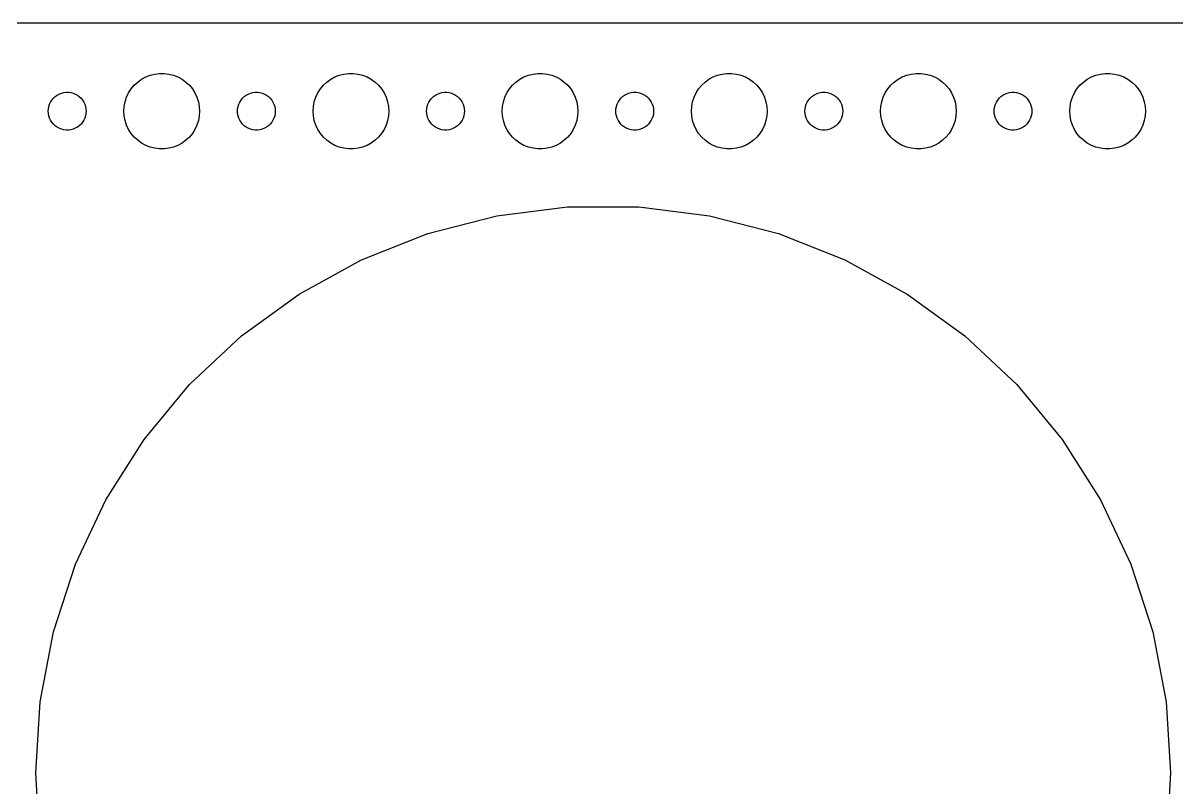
# Model space of a CAD drawing. Header units: metres. Extents: x -194 to 194, y -59 to 59.
# Drawn here: x -93.5 to -2, y -1.2 to 59.5 of the extents above; entities that cross this region are included whole.
import ezdxf

# ---------------------------------------------------------------- set-up
doc = ezdxf.new("R2010")
doc.units = ezdxf.units.M

msp = doc.modelspace()

# ---------------------------------------------------------------- linework, layer by layer
for p, q in [((189.814, 59.4901), (-189.814, 59.4901)), ((-84.4123, 54.8115), (-84.1075, 55.033)), ((-84.1075, 55.033), (-83.7773, 55.2145)), ((-83.7773, 55.2145), (-83.427, 55.3532)), ((-83.427, 55.3532), (-83.0621, 55.4469)), ((-83.0621, 55.4469), (-82.6884, 55.4941)), ((-82.6884, 55.4941), (-82.3116, 55.4941)), ((-82.3116, 55.4941), (-81.9379, 55.4469)), ((-81.9379, 55.4469), (-81.573, 55.3532)), ((-81.573, 55.3532), (-81.2227, 55.2145)), ((-81.2227, 55.2145), (-80.8925, 55.033)), ((-80.8925, 55.033), (-80.5877, 54.8115)), ((-69.4123, 54.8115), (-69.1075, 55.033)), ((-69.1075, 55.033), (-68.7773, 55.2145)), ((-68.7773, 55.2145), (-68.427, 55.3532)), ((-68.427, 55.3532), (-68.0621, 55.4469)), ((-68.0621, 55.4469), (-67.6884, 55.4941)), ((-67.6884, 55.4941), (-67.3116, 55.4941)), ((-67.3116, 55.4941), (-66.9379, 55.4469)), ((-66.9379, 55.4469), (-66.573, 55.3532)), ((-66.573, 55.3532), (-66.2227, 55.2145)), ((-66.2227, 55.2145), (-65.8925, 55.033)), ((-65.8925, 55.033), (-65.5877, 54.8115)), ((-54.4123, 54.8115), (-54.1075, 55.033)), ((-54.1075, 55.033), (-53.7773, 55.2145)), ((-53.7773, 55.2145), (-53.427, 55.3532)), ((-53.427, 55.3532), (-53.0621, 55.4469)), ((-53.0621, 55.4469), (-52.6884, 55.4941)), ((-52.6884, 55.4941), (-52.3116, 55.4941)), ((-52.3116, 55.4941), (-51.9379, 55.4469)), ((-51.9379, 55.4469), (-51.5729, 55.3532)), ((-51.5729, 55.3532), (-51.2227, 55.2145)), ((-51.2227, 55.2145), (-50.8925, 55.033)), ((-50.8925, 55.033), (-50.5877, 54.8115)), ((-39.4123, 54.8115), (-39.1075, 55.033)), ((-39.1075, 55.033), (-38.7773, 55.2145)), ((-38.7773, 55.2145), (-38.427, 55.3532)), ((-38.427, 55.3532), (-38.0621, 55.4469)), ((-38.0621, 55.4469), (-37.6884, 55.4941)), ((-37.6884, 55.4941), (-37.3116, 55.4941)), ((-37.3116, 55.4941), (-36.9379, 55.4469)), ((-36.9379, 55.4469), (-36.5729, 55.3532)), ((-36.5729, 55.3532), (-36.2227, 55.2145)), ((-36.2227, 55.2145), (-35.8925, 55.033)), ((-35.8925, 55.033), (-35.5877, 54.8115)), ((-24.4123, 54.8115), (-24.1075, 55.033)), ((-24.1075, 55.033), (-23.7773, 55.2145)), ((-23.7773, 55.2145), (-23.427, 55.3532)), ((-23.427, 55.3532), (-23.0621, 55.4469)), ((-23.0621, 55.4469), (-22.6884, 55.4941)), ((-22.6884, 55.4941), (-22.3116, 55.4941)), ((-22.3116, 55.4941), (-21.9379, 55.4469)), ((-21.9379, 55.4469), (-21.5729, 55.3532)), ((-21.5729, 55.3532), (-21.2227, 55.2145)), ((-21.2227, 55.2145), (-20.8925, 55.033)), ((-20.8925, 55.033), (-20.5877, 54.8115)), ((-9.41226, 54.8115), (-9.10747, 55.033)), ((-9.10747, 55.033), (-8.77733, 55.2145)), ((-8.77733, 55.2145), (-8.42705, 55.3532)), ((-8.42705, 55.3532), (-8.06213, 55.4469)), ((-8.06213, 55.4469), (-7.68837, 55.4941)), ((-7.68837, 55.4941), (-7.31161, 55.4941)), ((-7.31161, 55.4941), (-6.93785, 55.4469)), ((-6.93785, 55.4469), (-6.57294, 55.3532)), ((-6.57294, 55.3532), (-6.22266, 55.2145)), ((-6.22266, 55.2145), (-5.89252, 55.033)), ((-5.89252, 55.033), (-5.58772, 54.8115)), ((-90.2811, 53.9734), (-90.0942, 53.997)), ((-90.0942, 53.997), (-89.9058, 53.997)), ((-89.9058, 53.997), (-89.7189, 53.9734)), ((-85.1289, 53.9453), (-84.927, 54.2634)), ((-84.927, 54.2634), (-84.6869, 54.5536)), ((-84.6869, 54.5536), (-84.4123, 54.8115)), ((-80.5877, 54.8115), (-80.3131, 54.5536)), ((-80.3131, 54.5536), (-80.073, 54.2634)), ((-80.073, 54.2634), (-79.8711, 53.9453)), ((-75.2811, 53.9734), (-75.0942, 53.997)), ((-75.0942, 53.997), (-74.9058, 53.997)), ((-74.9058, 53.997), (-74.7189, 53.9734)), ((-70.1289, 53.9453), (-69.927, 54.2634)), ((-69.927, 54.2634), (-69.6869, 54.5536)), ((-69.6869, 54.5536), (-69.4123, 54.8115)), ((-65.5877, 54.8115), (-65.3131, 54.5536)), ((-65.3131, 54.5536), (-65.073, 54.2634)), ((-65.073, 54.2634), (-64.8711, 53.9453)), ((-60.2811, 53.9734), (-60.0942, 53.997)), ((-60.0942, 53.997), (-59.9058, 53.997)), ((-59.9058, 53.997), (-59.7189, 53.9734)), ((-55.1289, 53.9453), (-54.927, 54.2634)), ((-54.927, 54.2634), (-54.6869, 54.5536)), ((-54.6869, 54.5536), (-54.4123, 54.8115)), ((-50.5877, 54.8115), (-50.3131, 54.5536)), ((-50.3131, 54.5536), (-50.0729, 54.2634)), ((-50.0729, 54.2634), (-49.8711, 53.9453)), ((-45.2811, 53.9734), (-45.0942, 53.997)), ((-45.0942, 53.997), (-44.9058, 53.997)), ((-44.9058, 53.997), (-44.7189, 53.9734)), ((-40.1289, 53.9453), (-39.927, 54.2634)), ((-39.927, 54.2634), (-39.6869, 54.5536)), ((-39.6869, 54.5536), (-39.4123, 54.8115)), ((-35.5877, 54.8115), (-35.3131, 54.5536)), ((-35.3131, 54.5536), (-35.0729, 54.2634)), ((-35.0729, 54.2634), (-34.8711, 53.9453)), ((-30.2811, 53.9734), (-30.0942, 53.997)), ((-30.0942, 53.997), (-29.9058, 53.997)), ((-29.9058, 53.997), (-29.7189, 53.9734)), ((-25.1289, 53.9453), (-24.927, 54.2634)), ((-24.927, 54.2634), (-24.6869, 54.5536)), ((-24.6869, 54.5536), (-24.4123, 54.8115)), ((-20.5877, 54.8115), (-20.3131, 54.5536)), ((-20.3131, 54.5536), (-20.0729, 54.2634)), ((-20.0729, 54.2634), (-19.8711, 53.9453)), ((-15.2811, 53.9734), (-15.0942, 53.997)), ((-15.0942, 53.997), (-14.9058, 53.997)), ((-14.9058, 53.997), (-14.7189, 53.9734)), ((-10.1289, 53.9453), (-9.92705, 54.2634)), ((-9.92705, 54.2634), (-9.6869, 54.5536)), ((-9.6869, 54.5536), (-9.41226, 54.8115)), ((-5.58772, 54.8115), (-5.31308, 54.5536)), ((-5.31308, 54.5536), (-5.07294, 54.2634)), ((-5.07294, 54.2634), (-4.87108, 53.9453)), ((-91.3947, 53.0522), (-91.3145, 53.2226)), ((-91.3145, 53.2226), (-91.2135, 53.3817)), ((-91.2135, 53.3817), (-91.0934, 53.5268)), ((-91.0934, 53.5268), (-90.9561, 53.6558)), ((-90.9561, 53.6558), (-90.8037, 53.7665)), ((-90.8037, 53.7665), (-90.6387, 53.8572)), ((-90.6387, 53.8572), (-90.4635, 53.9266)), ((-90.4635, 53.9266), (-90.2811, 53.9734)), ((-89.7189, 53.9734), (-89.5365, 53.9266)), ((-89.5365, 53.9266), (-89.3613, 53.8572)), ((-89.3613, 53.8572), (-89.1963, 53.7665)), ((-89.1963, 53.7665), (-89.0439, 53.6558)), ((-89.0439, 53.6558), (-88.9065, 53.5268)), ((-88.9065, 53.5268), (-88.7865, 53.3817)), ((-88.7865, 53.3817), (-88.6855, 53.2226)), ((-88.6855, 53.2226), (-88.6053, 53.0522)), ((-85.4763, 52.876), (-85.4057, 53.2461)), ((-85.4057, 53.2461), (-85.2893, 53.6044)), ((-85.2893, 53.6044), (-85.1289, 53.9453)), ((-79.8711, 53.9453), (-79.7107, 53.6044)), ((-79.7107, 53.6044), (-79.5943, 53.2461)), ((-79.5943, 53.2461), (-79.5237, 52.876)), ((-76.3947, 53.0522), (-76.3145, 53.2226)), ((-76.3145, 53.2226), (-76.2135, 53.3817)), ((-76.2135, 53.3817), (-76.0934, 53.5268)), ((-76.0934, 53.5268), (-75.9561, 53.6558)), ((-75.9561, 53.6558), (-75.8037, 53.7665)), ((-75.8037, 53.7665), (-75.6387, 53.8572)), ((-75.6387, 53.8572), (-75.4635, 53.9266)), ((-75.4635, 53.9266), (-75.2811, 53.9734)), ((-74.7189, 53.9734), (-74.5365, 53.9266)), ((-74.5365, 53.9266), (-74.3613, 53.8572)), ((-74.3613, 53.8572), (-74.1963, 53.7665)), ((-74.1963, 53.7665), (-74.0439, 53.6558)), ((-74.0439, 53.6558), (-73.9065, 53.5268)), ((-73.9065, 53.5268), (-73.7865, 53.3817)), ((-73.7865, 53.3817), (-73.6855, 53.2226)), ((-73.6855, 53.2226), (-73.6053, 53.0522)), ((-70.4763, 52.876), (-70.4057, 53.2461)), ((-70.4057, 53.2461), (-70.2893, 53.6044)), ((-70.2893, 53.6044), (-70.1289, 53.9453)), ((-64.8711, 53.9453), (-64.7107, 53.6044)), ((-64.7107, 53.6044), (-64.5943, 53.2461)), ((-64.5943, 53.2461), (-64.5237, 52.876)), ((-61.3947, 53.0522), (-61.3145, 53.2226)), ((-61.3145, 53.2226), (-61.2135, 53.3817)), ((-61.2135, 53.3817), (-61.0934, 53.5268)), ((-61.0934, 53.5268), (-60.9561, 53.6558)), ((-60.9561, 53.6558), (-60.8037, 53.7665)), ((-60.8037, 53.7665), (-60.6387, 53.8572)), ((-60.6387, 53.8572), (-60.4635, 53.9266)), ((-60.4635, 53.9266), (-60.2811, 53.9734)), ((-59.7189, 53.9734), (-59.5365, 53.9266)), ((-59.5365, 53.9266), (-59.3613, 53.8572)), ((-59.3613, 53.8572), (-59.1963, 53.7665)), ((-59.1963, 53.7665), (-59.0439, 53.6558)), ((-59.0439, 53.6558), (-58.9065, 53.5268)), ((-58.9065, 53.5268), (-58.7865, 53.3817)), ((-58.7865, 53.3817), (-58.6855, 53.2226)), ((-58.6855, 53.2226), (-58.6053, 53.0522)), ((-55.4763, 52.876), (-55.4057, 53.2461)), ((-55.4057, 53.2461), (-55.2893, 53.6044)), ((-55.2893, 53.6044), (-55.1289, 53.9453)), ((-49.8711, 53.9453), (-49.7107, 53.6044)), ((-49.7107, 53.6044), (-49.5942, 53.2461)), ((-49.5942, 53.2461), (-49.5237, 52.876)), ((-46.3947, 53.0522), (-46.3145, 53.2226)), ((-46.3145, 53.2226), (-46.2135, 53.3817)), ((-46.2135, 53.3817), (-46.0934, 53.5268)), ((-46.0934, 53.5268), (-45.9561, 53.6558)), ((-45.9561, 53.6558), (-45.8037, 53.7665)), ((-45.8037, 53.7665), (-45.6387, 53.8572)), ((-45.6387, 53.8572), (-45.4635, 53.9266)), ((-45.4635, 53.9266), (-45.2811, 53.9734)), ((-44.7189, 53.9734), (-44.5365, 53.9266)), ((-44.5365, 53.9266), (-44.3613, 53.8572)), ((-44.3613, 53.8572), (-44.1963, 53.7665)), ((-44.1963, 53.7665), (-44.0439, 53.6558)), ((-44.0439, 53.6558), (-43.9065, 53.5268)), ((-43.9065, 53.5268), (-43.7865, 53.3817)), ((-43.7865, 53.3817), (-43.6855, 53.2226)), ((-43.6855, 53.2226), (-43.6053, 53.0522)), ((-40.4763, 52.876), (-40.4057, 53.2461)), ((-40.4057, 53.2461), (-40.2893, 53.6044)), ((-40.2893, 53.6044), (-40.1289, 53.9453)), ((-34.8711, 53.9453), (-34.7107, 53.6044)), ((-34.7107, 53.6044), (-34.5942, 53.2461)), ((-34.5942, 53.2461), (-34.5237, 52.876)), ((-31.3947, 53.0522), (-31.3145, 53.2226)), ((-31.3145, 53.2226), (-31.2135, 53.3817)), ((-31.2135, 53.3817), (-31.0934, 53.5268)), ((-31.0934, 53.5268), (-30.9561, 53.6558)), ((-30.9561, 53.6558), (-30.8037, 53.7665)), ((-30.8037, 53.7665), (-30.6387, 53.8572)), ((-30.6387, 53.8572), (-30.4635, 53.9266)), ((-30.4635, 53.9266), (-30.2811, 53.9734)), ((-29.7189, 53.9734), (-29.5365, 53.9266)), ((-29.5365, 53.9266), (-29.3613, 53.8572)), ((-29.3613, 53.8572), (-29.1963, 53.7665)), ((-29.1963, 53.7665), (-29.0439, 53.6558)), ((-29.0439, 53.6558), (-28.9065, 53.5268)), ((-28.9065, 53.5268), (-28.7865, 53.3817)), ((-28.7865, 53.3817), (-28.6855, 53.2226)), ((-28.6855, 53.2226), (-28.6053, 53.0522)), ((-25.4763, 52.876), (-25.4057, 53.2461)), ((-25.4057, 53.2461), (-25.2893, 53.6044)), ((-25.2893, 53.6044), (-25.1289, 53.9453)), ((-19.8711, 53.9453), (-19.7107, 53.6044)), ((-19.7107, 53.6044), (-19.5942, 53.2461)), ((-19.5942, 53.2461), (-19.5237, 52.876)), ((-16.3947, 53.0522), (-16.3145, 53.2226)), ((-16.3145, 53.2226), (-16.2135, 53.3817)), ((-16.2135, 53.3817), (-16.0934, 53.5268)), ((-16.0934, 53.5268), (-15.9561, 53.6558)), ((-15.9561, 53.6558), (-15.8037, 53.7665)), ((-15.8037, 53.7665), (-15.6387, 53.8572)), ((-15.6387, 53.8572), (-15.4635, 53.9266)), ((-15.4635, 53.9266), (-15.2811, 53.9734)), ((-14.7189, 53.9734), (-14.5365, 53.9266)), ((-14.5365, 53.9266), (-14.3613, 53.8572)), ((-14.3613, 53.8572), (-14.1963, 53.7665)), ((-14.1963, 53.7665), (-14.0439, 53.6558)), ((-14.0439, 53.6558), (-13.9065, 53.5268)), ((-13.9065, 53.5268), (-13.7865, 53.3817)), ((-13.7865, 53.3817), (-13.6855, 53.2226)), ((-13.6855, 53.2226), (-13.6053, 53.0522)), ((-10.4763, 52.876), (-10.4057, 53.2461)), ((-10.4057, 53.2461), (-10.2893, 53.6044)), ((-10.2893, 53.6044), (-10.1289, 53.9453)), ((-4.87108, 53.9453), (-4.71066, 53.6044)), ((-4.71066, 53.6044), (-4.59424, 53.2461)), ((-4.59424, 53.2461), (-4.52365, 52.876)), ((-91.5, 52.5), (-91.4882, 52.688)), ((-91.4882, 52.312), (-91.5, 52.5)), ((-91.4882, 52.688), (-91.4529, 52.873)), ((-91.4529, 52.127), (-91.4882, 52.312)), ((-91.4529, 52.873), (-91.3947, 53.0522)), ((-88.6053, 53.0522), (-88.5471, 52.873)), ((-88.5471, 52.873), (-88.5118, 52.688)), ((-88.5118, 52.312), (-88.5471, 52.127)), ((-88.5118, 52.688), (-88.5, 52.5)), ((-88.5, 52.5), (-88.5118, 52.312)), ((-85.5, 52.5), (-85.4763, 52.876)), ((-85.4763, 52.124), (-85.5, 52.5)), ((-79.5237, 52.876), (-79.5, 52.5)), ((-79.5, 52.5), (-79.5237, 52.124)), ((-76.5, 52.5), (-76.4882, 52.688)), ((-76.4882, 52.312), (-76.5, 52.5)), ((-76.4882, 52.688), (-76.4529, 52.873)), ((-76.4529, 52.127), (-76.4882, 52.312)), ((-76.4529, 52.873), (-76.3947, 53.0522)), ((-73.6053, 53.0522), (-73.5471, 52.873)), ((-73.5471, 52.873), (-73.5118, 52.688)), ((-73.5118, 52.312), (-73.5471, 52.127)), ((-73.5118, 52.688), (-73.5, 52.5)), ((-73.5, 52.5), (-73.5118, 52.312)), ((-70.5, 52.5), (-70.4763, 52.876)), ((-70.4763, 52.124), (-70.5, 52.5)), ((-64.5237, 52.876), (-64.5, 52.5)), ((-64.5, 52.5), (-64.5237, 52.124)), ((-61.5, 52.5), (-61.4882, 52.688)), ((-61.4882, 52.312), (-61.5, 52.5)), ((-61.4882, 52.688), (-61.4529, 52.873)), ((-61.4529, 52.127), (-61.4882, 52.312)), ((-61.4529, 52.873), (-61.3947, 53.0522)), ((-58.6053, 53.0522), (-58.5471, 52.873)), ((-58.5471, 52.873), (-58.5118, 52.688)), ((-58.5118, 52.312), (-58.5471, 52.127)), ((-58.5118, 52.688), (-58.5, 52.5)), ((-58.5, 52.5), (-58.5118, 52.312)), ((-55.5, 52.5), (-55.4763, 52.876)), ((-55.4763, 52.124), (-55.5, 52.5)), ((-49.5237, 52.876), (-49.5, 52.5)), ((-49.5, 52.5), (-49.5237, 52.124)), ((-46.5, 52.5), (-46.4882, 52.688)), ((-46.4882, 52.312), (-46.5, 52.5)), ((-46.4882, 52.688), (-46.4529, 52.873)), ((-46.4529, 52.127), (-46.4882, 52.312)), ((-46.4529, 52.873), (-46.3947, 53.0522)), ((-43.6053, 53.0522), (-43.5471, 52.873)), ((-43.5471, 52.873), (-43.5118, 52.688)), ((-43.5118, 52.312), (-43.5471, 52.127)), ((-43.5118, 52.688), (-43.5, 52.5)), ((-43.5, 52.5), (-43.5118, 52.312)), ((-40.5, 52.5), (-40.4763, 52.876)), ((-40.4763, 52.124), (-40.5, 52.5)), ((-34.5237, 52.876), (-34.5, 52.5)), ((-34.5, 52.5), (-34.5237, 52.124)), ((-31.5, 52.5), (-31.4882, 52.688)), ((-31.4882, 52.312), (-31.5, 52.5)), ((-31.4882, 52.688), (-31.4529, 52.873)), ((-31.4529, 52.127), (-31.4882, 52.312)), ((-31.4529, 52.873), (-31.3947, 53.0522)), ((-28.6053, 53.0522), (-28.5471, 52.873)), ((-28.5471, 52.873), (-28.5118, 52.688)), ((-28.5118, 52.312), (-28.5471, 52.127)), ((-28.5118, 52.688), (-28.5, 52.5)), ((-28.5, 52.5), (-28.5118, 52.312)), ((-25.5, 52.5), (-25.4763, 52.876)), ((-25.4763, 52.124), (-25.5, 52.5)), ((-19.5237, 52.876), (-19.5, 52.5)), ((-19.5, 52.5), (-19.5237, 52.124)), ((-16.5, 52.5), (-16.4882, 52.688)), ((-16.4882, 52.312), (-16.5, 52.5)), ((-16.4882, 52.688), (-16.4529, 52.873)), ((-16.4529, 52.127), (-16.4882, 52.312)), ((-16.4529, 52.873), (-16.3947, 53.0522)), ((-13.6053, 53.0522), (-13.5471, 52.873)), ((-13.5471, 52.873), (-13.5118, 52.688)), ((-13.5118, 52.312), (-13.5471, 52.127)), ((-13.5118, 52.688), (-13.5, 52.5)), ((-13.5, 52.5), (-13.5118, 52.312)), ((-10.5, 52.5), (-10.4763, 52.876)), ((-10.4763, 52.124), (-10.5, 52.5)), ((-4.52365, 52.876), (-4.5, 52.5)), ((-4.5, 52.5), (-4.52365, 52.124)), ((-91.3947, 51.9478), (-91.4529, 52.127)), ((-91.3145, 51.7774), (-91.3947, 51.9478)), ((-91.2135, 51.6183), (-91.3145, 51.7774)), ((-91.0934, 51.4732), (-91.2135, 51.6183)), ((-90.9561, 51.3442), (-91.0934, 51.4732)), ((-90.8037, 51.2335), (-90.9561, 51.3442)), ((-89.0439, 51.3442), (-89.1963, 51.2335)), ((-88.9065, 51.4732), (-89.0439, 51.3442)), ((-88.7865, 51.6183), (-88.9065, 51.4732)), ((-88.6855, 51.7774), (-88.7865, 51.6183)), ((-88.6053, 51.9478), (-88.6855, 51.7774)), ((-88.5471, 52.127), (-88.6053, 51.9478)), ((-85.4057, 51.7539), (-85.4763, 52.124)), ((-85.2893, 51.3956), (-85.4057, 51.7539)), ((-85.1289, 51.0547), (-85.2893, 51.3956)), ((-79.7107, 51.3956), (-79.8711, 51.0547)), ((-79.5943, 51.7539), (-79.7107, 51.3956)), ((-79.5237, 52.124), (-79.5943, 51.7539)), ((-76.3947, 51.9478), (-76.4529, 52.127)), ((-76.3145, 51.7774), (-76.3947, 51.9478)), ((-76.2135, 51.6183), (-76.3145, 51.7774)), ((-76.0934, 51.4732), (-76.2135, 51.6183)), ((-75.9561, 51.3442), (-76.0934, 51.4732)), ((-75.8037, 51.2335), (-75.9561, 51.3442)), ((-74.0439, 51.3442), (-74.1963, 51.2335)), ((-73.9065, 51.4732), (-74.0439, 51.3442)), ((-73.7865, 51.6183), (-73.9065, 51.4732)), ((-73.6855, 51.7774), (-73.7865, 51.6183)), ((-73.6053, 51.9478), (-73.6855, 51.7774)), ((-73.5471, 52.127), (-73.6053, 51.9478)), ((-70.4057, 51.7539), (-70.4763, 52.124)), ((-70.2893, 51.3956), (-70.4057, 51.7539)), ((-70.1289, 51.0547), (-70.2893, 51.3956)), ((-64.7107, 51.3956), (-64.8711, 51.0547)), ((-64.5943, 51.7539), (-64.7107, 51.3956)), ((-64.5237, 52.124), (-64.5943, 51.7539)), ((-61.3947, 51.9478), (-61.4529, 52.127)), ((-61.3145, 51.7774), (-61.3947, 51.9478)), ((-61.2135, 51.6183), (-61.3145, 51.7774)), ((-61.0934, 51.4732), (-61.2135, 51.6183)), ((-60.9561, 51.3442), (-61.0934, 51.4732)), ((-60.8037, 51.2335), (-60.9561, 51.3442)), ((-59.0439, 51.3442), (-59.1963, 51.2335)), ((-58.9065, 51.4732), (-59.0439, 51.3442)), ((-58.7865, 51.6183), (-58.9065, 51.4732)), ((-58.6855, 51.7774), (-58.7865, 51.6183)), ((-58.6053, 51.9478), (-58.6855, 51.7774)), ((-58.5471, 52.127), (-58.6053, 51.9478)), ((-55.4057, 51.7539), (-55.4763, 52.124)), ((-55.2893, 51.3956), (-55.4057, 51.7539)), ((-55.1289, 51.0547), (-55.2893, 51.3956)), ((-49.7107, 51.3956), (-49.8711, 51.0547)), ((-49.5942, 51.7539), (-49.7107, 51.3956)), ((-49.5237, 52.124), (-49.5942, 51.7539)), ((-46.3947, 51.9478), (-46.4529, 52.127)), ((-46.3145, 51.7774), (-46.3947, 51.9478)), ((-46.2135, 51.6183), (-46.3145, 51.7774)), ((-46.0934, 51.4732), (-46.2135, 51.6183)), ((-45.9561, 51.3442), (-46.0934, 51.4732)), ((-45.8037, 51.2335), (-45.9561, 51.3442)), ((-44.0439, 51.3442), (-44.1963, 51.2335)), ((-43.9065, 51.4732), (-44.0439, 51.3442)), ((-43.7865, 51.6183), (-43.9065, 51.4732)), ((-43.6855, 51.7774), (-43.7865, 51.6183)), ((-43.6053, 51.9478), (-43.6855, 51.7774)), ((-43.5471, 52.127), (-43.6053, 51.9478)), ((-40.4057, 51.7539), (-40.4763, 52.124)), ((-40.2893, 51.3956), (-40.4057, 51.7539)), ((-40.1289, 51.0547), (-40.2893, 51.3956)), ((-34.7107, 51.3956), (-34.8711, 51.0547)), ((-34.5942, 51.7539), (-34.7107, 51.3956)), ((-34.5237, 52.124), (-34.5942, 51.7539)), ((-31.3947, 51.9478), (-31.4529, 52.127)), ((-31.3145, 51.7774), (-31.3947, 51.9478)), ((-31.2135, 51.6183), (-31.3145, 51.7774)), ((-31.0934, 51.4732), (-31.2135, 51.6183)), ((-30.9561, 51.3442), (-31.0934, 51.4732)), ((-30.8037, 51.2335), (-30.9561, 51.3442)), ((-29.0439, 51.3442), (-29.1963, 51.2335)), ((-28.9065, 51.4732), (-29.0439, 51.3442)), ((-28.7865, 51.6183), (-28.9065, 51.4732)), ((-28.6855, 51.7774), (-28.7865, 51.6183)), ((-28.6053, 51.9478), (-28.6855, 51.7774)), ((-28.5471, 52.127), (-28.6053, 51.9478)), ((-25.4057, 51.7539), (-25.4763, 52.124)), ((-25.2893, 51.3956), (-25.4057, 51.7539)), ((-25.1289, 51.0547), (-25.2893, 51.3956)), ((-19.7107, 51.3956), (-19.8711, 51.0547)), ((-19.5942, 51.7539), (-19.7107, 51.3956)), ((-19.5237, 52.124), (-19.5942, 51.7539)), ((-16.3947, 51.9478), (-16.4529, 52.127)), ((-16.3145, 51.7774), (-16.3947, 51.9478)), ((-16.2135, 51.6183), (-16.3145, 51.7774)), ((-16.0934, 51.4732), (-16.2135, 51.6183)), ((-15.9561, 51.3442), (-16.0934, 51.4732)), ((-15.8037, 51.2335), (-15.9561, 51.3442)), ((-14.0439, 51.3442), (-14.1963, 51.2335)), ((-13.9065, 51.4732), (-14.0439, 51.3442)), ((-13.7865, 51.6183), (-13.9065, 51.4732)), ((-13.6855, 51.7774), (-13.7865, 51.6183)), ((-13.6053, 51.9478), (-13.6855, 51.7774)), ((-13.5471, 52.127), (-13.6053, 51.9478)), ((-10.4057, 51.7539), (-10.4763, 52.124)), ((-10.2893, 51.3956), (-10.4057, 51.7539)), ((-10.1289, 51.0547), (-10.2893, 51.3956)), ((-4.71066, 51.3956), (-4.87108, 51.0547)), ((-4.59424, 51.7539), (-4.71066, 51.3956)), ((-4.52365, 52.124), (-4.59424, 51.7539)), ((-90.6387, 51.1428), (-90.8037, 51.2335)), ((-90.4635, 51.0734), (-90.6387, 51.1428)), ((-90.2811, 51.0266), (-90.4635, 51.0734)), ((-90.0942, 51.003), (-90.2811, 51.0266)), ((-89.9058, 51.003), (-90.0942, 51.003)), ((-89.7189, 51.0266), (-89.9058, 51.003)), ((-89.5365, 51.0734), (-89.7189, 51.0266)), ((-89.3613, 51.1428), (-89.5365, 51.0734)), ((-89.1963, 51.2335), (-89.3613, 51.1428)), ((-84.927, 50.7366), (-85.1289, 51.0547)), ((-84.6869, 50.4464), (-84.927, 50.7366)), ((-84.4123, 50.1885), (-84.6869, 50.4464)), ((-80.3131, 50.4464), (-80.5877, 50.1885)), ((-80.073, 50.7366), (-80.3131, 50.4464)), ((-79.8711, 51.0547), (-80.073, 50.7366)), ((-75.6387, 51.1428), (-75.8037, 51.2335)), ((-75.4635, 51.0734), (-75.6387, 51.1428)), ((-75.2811, 51.0266), (-75.4635, 51.0734)), ((-75.0942, 51.003), (-75.2811, 51.0266)), ((-74.9058, 51.003), (-75.0942, 51.003)), ((-74.7189, 51.0266), (-74.9058, 51.003)), ((-74.5365, 51.0734), (-74.7189, 51.0266)), ((-74.3613, 51.1428), (-74.5365, 51.0734)), ((-74.1963, 51.2335), (-74.3613, 51.1428)), ((-69.927, 50.7366), (-70.1289, 51.0547)), ((-69.6869, 50.4464), (-69.927, 50.7366)), ((-69.4123, 50.1885), (-69.6869, 50.4464)), ((-65.3131, 50.4464), (-65.5877, 50.1885)), ((-65.073, 50.7366), (-65.3131, 50.4464)), ((-64.8711, 51.0547), (-65.073, 50.7366)), ((-60.6387, 51.1428), (-60.8037, 51.2335)), ((-60.4635, 51.0734), (-60.6387, 51.1428)), ((-60.2811, 51.0266), (-60.4635, 51.0734)), ((-60.0942, 51.003), (-60.2811, 51.0266)), ((-59.9058, 51.003), (-60.0942, 51.003)), ((-59.7189, 51.0266), (-59.9058, 51.003)), ((-59.5365, 51.0734), (-59.7189, 51.0266)), ((-59.3613, 51.1428), (-59.5365, 51.0734)), ((-59.1963, 51.2335), (-59.3613, 51.1428)), ((-54.927, 50.7366), (-55.1289, 51.0547)), ((-54.6869, 50.4464), (-54.927, 50.7366)), ((-54.4123, 50.1885), (-54.6869, 50.4464)), ((-50.3131, 50.4464), (-50.5877, 50.1885)), ((-50.0729, 50.7366), (-50.3131, 50.4464)), ((-49.8711, 51.0547), (-50.0729, 50.7366)), ((-45.6387, 51.1428), (-45.8037, 51.2335)), ((-45.4635, 51.0734), (-45.6387, 51.1428)), ((-45.2811, 51.0266), (-45.4635, 51.0734)), ((-45.0942, 51.003), (-45.2811, 51.0266)), ((-44.9058, 51.003), (-45.0942, 51.003)), ((-44.7189, 51.0266), (-44.9058, 51.003)), ((-44.5365, 51.0734), (-44.7189, 51.0266)), ((-44.3613, 51.1428), (-44.5365, 51.0734)), ((-44.1963, 51.2335), (-44.3613, 51.1428)), ((-39.927, 50.7366), (-40.1289, 51.0547)), ((-39.6869, 50.4464), (-39.927, 50.7366)), ((-39.4123, 50.1885), (-39.6869, 50.4464)), ((-35.3131, 50.4464), (-35.5877, 50.1885)), ((-35.0729, 50.7366), (-35.3131, 50.4464)), ((-34.8711, 51.0547), (-35.0729, 50.7366)), ((-30.6387, 51.1428), (-30.8037, 51.2335)), ((-30.4635, 51.0734), (-30.6387, 51.1428)), ((-30.2811, 51.0266), (-30.4635, 51.0734)), ((-30.0942, 51.003), (-30.2811, 51.0266)), ((-29.9058, 51.003), (-30.0942, 51.003)), ((-29.7189, 51.0266), (-29.9058, 51.003)), ((-29.5365, 51.0734), (-29.7189, 51.0266)), ((-29.3613, 51.1428), (-29.5365, 51.0734)), ((-29.1963, 51.2335), (-29.3613, 51.1428)), ((-24.927, 50.7366), (-25.1289, 51.0547)), ((-24.6869, 50.4464), (-24.927, 50.7366)), ((-24.4123, 50.1885), (-24.6869, 50.4464)), ((-20.3131, 50.4464), (-20.5877, 50.1885)), ((-20.0729, 50.7366), (-20.3131, 50.4464)), ((-19.8711, 51.0547), (-20.0729, 50.7366)), ((-15.6387, 51.1428), (-15.8037, 51.2335)), ((-15.4635, 51.0734), (-15.6387, 51.1428)), ((-15.2811, 51.0266), (-15.4635, 51.0734)), ((-15.0942, 51.003), (-15.2811, 51.0266)), ((-14.9058, 51.003), (-15.0942, 51.003)), ((-14.7189, 51.0266), (-14.9058, 51.003)), ((-14.5365, 51.0734), (-14.7189, 51.0266)), ((-14.3613, 51.1428), (-14.5365, 51.0734)), ((-14.1963, 51.2335), (-14.3613, 51.1428)), ((-9.92705, 50.7366), (-10.1289, 51.0547)), ((-9.6869, 50.4464), (-9.92705, 50.7366)), ((-9.41226, 50.1885), (-9.6869, 50.4464)), ((-5.31308, 50.4464), (-5.58772, 50.1885)), ((-5.07294, 50.7366), (-5.31308, 50.4464)), ((-4.87108, 51.0547), (-5.07294, 50.7366)), ((-84.1075, 49.967), (-84.4123, 50.1885)), ((-83.7773, 49.7855), (-84.1075, 49.967)), ((-83.427, 49.6468), (-83.7773, 49.7855)), ((-83.0621, 49.5531), (-83.427, 49.6468)), ((-82.6884, 49.5059), (-83.0621, 49.5531)), ((-82.3116, 49.5059), (-82.6884, 49.5059)), ((-81.9379, 49.5531), (-82.3116, 49.5059)), ((-81.573, 49.6468), (-81.9379, 49.5531)), ((-81.2227, 49.7855), (-81.573, 49.6468)), ((-80.8925, 49.967), (-81.2227, 49.7855)), ((-80.5877, 50.1885), (-80.8925, 49.967)), ((-69.1075, 49.967), (-69.4123, 50.1885)), ((-68.7773, 49.7855), (-69.1075, 49.967)), ((-68.427, 49.6468), (-68.7773, 49.7855)), ((-68.0621, 49.5531), (-68.427, 49.6468)), ((-67.6884, 49.5059), (-68.0621, 49.5531)), ((-67.3116, 49.5059), (-67.6884, 49.5059)), ((-66.9379, 49.5531), (-67.3116, 49.5059)), ((-66.573, 49.6468), (-66.9379, 49.5531)), ((-66.2227, 49.7855), (-66.573, 49.6468)), ((-65.8925, 49.967), (-66.2227, 49.7855)), ((-65.5877, 50.1885), (-65.8925, 49.967)), ((-54.1075, 49.967), (-54.4123, 50.1885)), ((-53.7773, 49.7855), (-54.1075, 49.967)), ((-53.427, 49.6468), (-53.7773, 49.7855)), ((-53.0621, 49.5531), (-53.427, 49.6468)), ((-52.6884, 49.5059), (-53.0621, 49.5531)), ((-52.3116, 49.5059), (-52.6884, 49.5059)), ((-51.9379, 49.5531), (-52.3116, 49.5059)), ((-51.5729, 49.6468), (-51.9379, 49.5531)), ((-51.2227, 49.7855), (-51.5729, 49.6468)), ((-50.8925, 49.967), (-51.2227, 49.7855)), ((-50.5877, 50.1885), (-50.8925, 49.967)), ((-39.1075, 49.967), (-39.4123, 50.1885)), ((-38.7773, 49.7855), (-39.1075, 49.967)), ((-38.427, 49.6468), (-38.7773, 49.7855)), ((-38.0621, 49.5531), (-38.427, 49.6468)), ((-37.6884, 49.5059), (-38.0621, 49.5531)), ((-37.3116, 49.5059), (-37.6884, 49.5059)), ((-36.9379, 49.5531), (-37.3116, 49.5059)), ((-36.5729, 49.6468), (-36.9379, 49.5531)), ((-36.2227, 49.7855), (-36.5729, 49.6468)), ((-35.8925, 49.967), (-36.2227, 49.7855)), ((-35.5877, 50.1885), (-35.8925, 49.967)), ((-24.1075, 49.967), (-24.4123, 50.1885)), ((-23.7773, 49.7855), (-24.1075, 49.967)), ((-23.427, 49.6468), (-23.7773, 49.7855)), ((-23.0621, 49.5531), (-23.427, 49.6468)), ((-22.6884, 49.5059), (-23.0621, 49.5531)), ((-22.3116, 49.5059), (-22.6884, 49.5059)), ((-21.9379, 49.5531), (-22.3116, 49.5059)), ((-21.5729, 49.6468), (-21.9379, 49.5531)), ((-21.2227, 49.7855), (-21.5729, 49.6468)), ((-20.8925, 49.967), (-21.2227, 49.7855)), ((-20.5877, 50.1885), (-20.8925, 49.967)), ((-9.10747, 49.967), (-9.41226, 50.1885)), ((-8.77733, 49.7855), (-9.10747, 49.967)), ((-8.42705, 49.6468), (-8.77733, 49.7855)), ((-8.06213, 49.5531), (-8.42705, 49.6468)), ((-7.68837, 49.5059), (-8.06213, 49.5531)), ((-7.31161, 49.5059), (-7.68837, 49.5059)), ((-6.93785, 49.5531), (-7.31161, 49.5059)), ((-6.57294, 49.6468), (-6.93785, 49.5531)), ((-6.22266, 49.7855), (-6.57294, 49.6468)), ((-5.89252, 49.967), (-6.22266, 49.7855)), ((-5.58772, 50.1885), (-5.89252, 49.967)), ((-55.9322, 44.2029), (-50.3256, 44.9112)), ((-50.3256, 44.9112), (-44.6744, 44.9112)), ((-44.6744, 44.9112), (-39.0678, 44.2029)), ((-61.4058, 42.7975), (-55.9322, 44.2029)), ((-39.0678, 44.2029), (-33.5942, 42.7975)), ((-66.6601, 40.7172), (-61.4058, 42.7975)), ((-33.5942, 42.7975), (-28.3399, 40.7172)), ((-71.6122, 37.9948), (-66.6601, 40.7172)), ((-28.3399, 40.7172), (-23.3878, 37.9948)), ((-76.1841, 34.6731), (-71.6122, 37.9948)), ((-23.3878, 37.9948), (-18.8159, 34.6731)), ((-80.3036, 30.8046), (-76.1841, 34.6731)), ((-18.8159, 34.6731), (-14.6964, 30.8046)), ((-83.9058, 26.4503), (-80.3036, 30.8046)), ((-14.6964, 30.8046), (-11.0942, 26.4503)), ((-86.9338, 21.6789), (-83.9058, 26.4503)), ((-11.0942, 26.4503), (-8.06619, 21.6789)), ((-89.3399, 16.5656), (-86.9338, 21.6789)), ((-8.06619, 21.6789), (-5.66005, 16.5656)), ((-91.0862, 11.191), (-89.3399, 16.5656)), ((-5.66005, 16.5656), (-3.91376, 11.191)), ((-92.1452, 5.63998), (-91.0862, 11.191)), ((-3.91376, 11.191), (-2.85483, 5.63998)), ((-92.5, 0), (-92.1452, 5.63998)), ((-2.85483, 5.63998), (-2.5, 0)), ((-92.1452, -5.63998), (-92.5, 0)), ((-2.5, 0), (-2.85483, -5.63998))]:
    msp.add_line(p, q)

doc.saveas('drawing.dxf')
